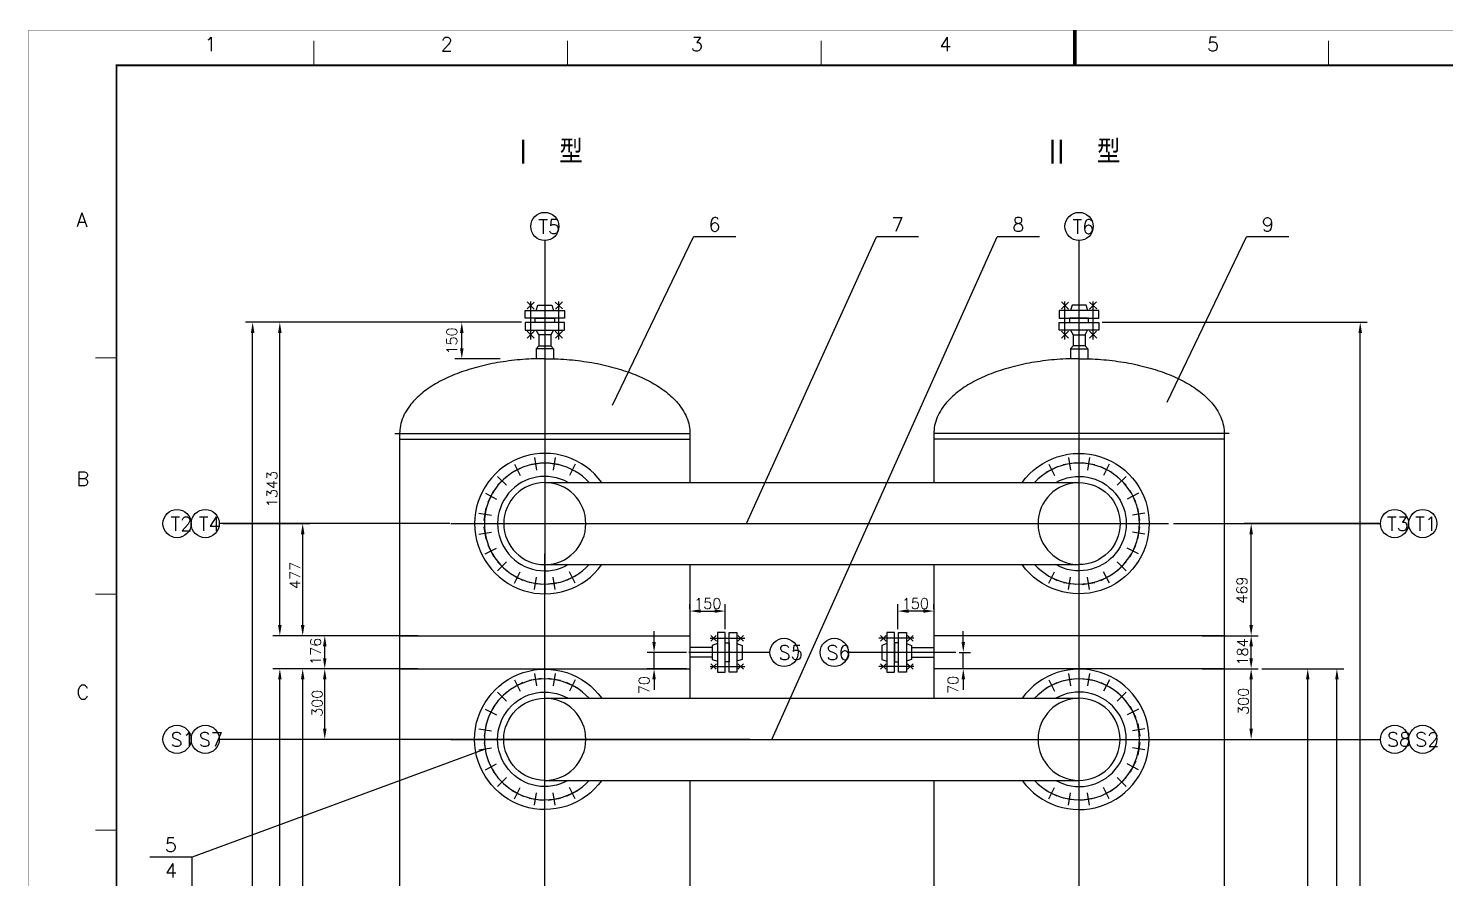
# Model space of a CAD drawing. Extents: x 49444 to 186655, y 41039 to 60167.
# Drawn here: x 63233 to 69263, y 55859 to 59473 of the extents above; entities that cross this region are included whole.
import ezdxf
from ezdxf.enums import TextEntityAlignment as Align

# ---------------------------------------------------------------- set-up
doc = ezdxf.new("R2010")
doc.units = 0
doc.header["$LTSCALE"] = 60
doc.header["$MEASUREMENT"] = 0
doc.header["$PDMODE"] = 3
doc.header["$PDSIZE"] = 0.001
doc.layers.get('0').update_dxf_attribs({"linetype": 'CONTINUOUS'})
doc.layers.get('DEFPOINTS').update_dxf_attribs({"linetype": 'CONTINUOUS'})
doc.styles.get("Standard").update_dxf_attribs({"font": 'txt_l', "bigfont": 'hztxt_l'})
doc.dimstyles.new('STANDARD$0', dxfattribs={"dimtxt": 3, "dimasz": 3, "dimexe": 2, "dimexo": 1, "dimgap": 0.5, "dimtad": 1, "dimdec": 0, "dimzin": 0, "dimdsep": 46, "dimtxsty": 'Standard', "dimcen": 1, "dimclrd": 256, "dimclre": 256, "dimclrt": 256, "dimadec": 0, "dimazin": 0, "dimtfac": 1.5, "dimtdec": 3, "dimtix": 1, "dimtmove": 0, "dimatfit": 2, "dimfxl": 0, "dimtolj": 1, "dimarcsym": 0})

# ---------------------------------------------------------------- blocks, each defined once
blk = doc.blocks.new('*D572')
at = {"lineweight": -2}
for p, q in [((68627.1, 56747.2), (68709.9, 56747.2)), ((68679.9, 54307.1), (68679.9, 56702.2)), ((68627.1, 54262.1), (68709.9, 54262.1))]:
    blk.add_line(p, q, dxfattribs=at)
for points in [[(68672.4, 56702.2), (68687.4, 56702.2), (68679.9, 56747.2)], [(68672.4, 54307.1), (68687.4, 54307.1), (68679.9, 54262.1)]]:
    blk.add_solid(points)
at = {"layer": 'DEFPOINTS', "color": 0}
for p in [(68612.1, 56747.2), (68679.9, 56747.2), (68612.1, 54262.1)]:
    blk.add_point(p, dxfattribs=at)
at = {"insert": (68639.6, 55398.9), "char_height": 45, "attachment_point": 5, "rotation": 90}
blk.add_mtext('\\A1;2385', dxfattribs=at)
blk = doc.blocks.new('*D573')
at = {"lineweight": -2}
for p, q in [((68483.9, 56747.2), (68834, 56747.2)), ((68804, 52119), (68804, 56702.2)), ((68321.2, 52074), (68834, 52074))]:
    blk.add_line(p, q, dxfattribs=at)
for points in [[(68796.5, 56702.2), (68811.5, 56702.2), (68804, 56747.2)], [(68796.5, 52119), (68811.5, 52119), (68804, 52074)]]:
    blk.add_solid(points)
at = {"layer": 'DEFPOINTS', "color": 0}
for p in [(68468.9, 56747.2), (68804, 56747.2), (68306.2, 52074)]:
    blk.add_point(p, dxfattribs=at)
at = {"insert": (68764.3, 54285.3), "char_height": 45, "attachment_point": 5, "rotation": 90}
blk.add_mtext('\\A1;4900', dxfattribs=at)
blk = doc.blocks.new('*D22')
at = {"lineweight": -2}
for p, q in [((67805.2, 58221.7), (68933.2, 58221.7)), ((68903.2, 51621.5), (68903.2, 58176.7)), ((67805.3, 51576.5), (68933.2, 51576.5))]:
    blk.add_line(p, q, dxfattribs=at)
for points in [[(68895.7, 58176.7), (68910.7, 58176.7), (68903.2, 58221.7)], [(68895.7, 51621.5), (68910.7, 51621.5), (68903.2, 51576.5)]]:
    blk.add_solid(points)
at = {"layer": 'DEFPOINTS', "color": 0}
for p in [(67790.2, 58221.7), (68903.2, 58221.7), (67790.3, 51576.5)]:
    blk.add_point(p, dxfattribs=at)
at = {"insert": (68832.4, 55232.8), "char_height": 45, "attachment_point": 5, "rotation": 90}
blk.add_mtext('\\A1;\\P6918', dxfattribs=at)
blk = doc.blocks.new('*D575')
at = {"lineweight": -2}
for p, q in [((68983.1, 57365.2), (68408.9, 57365.2)), ((68438.9, 56933.2), (68438.9, 57320.2)), ((68354.5, 56888.2), (68468.9, 56888.2))]:
    blk.add_line(p, q, dxfattribs=at)
for points in [[(68431.4, 57320.2), (68446.4, 57320.2), (68438.9, 57365.2)], [(68431.4, 56933.2), (68446.4, 56933.2), (68438.9, 56888.2)]]:
    blk.add_solid(points)
at = {"layer": 'DEFPOINTS', "color": 0}
for p in [(68438.9, 57365.2), (68998.1, 57365.2), (68339.5, 56888.2)]:
    blk.add_point(p, dxfattribs=at)
at = {"insert": (68399.5, 57082), "char_height": 45, "attachment_point": 5, "rotation": 90}
blk.add_mtext('\\A1;469', dxfattribs=at)
blk = doc.blocks.new('*D21')
at = {"lineweight": -2}
for p, q in [((67213.3, 56862.1), (67213.3, 56907.1)), ((67196, 56817.1), (67243.3, 56817.1)), ((67213.3, 56747.2), (67213.3, 56817.1)), ((67198.3, 56747.2), (67183.3, 56747.2)), ((67213.3, 56702.2), (67213.3, 56657.2))]:
    blk.add_line(p, q, dxfattribs=at)
for points in [[(67205.8, 56862.1), (67220.8, 56862.1), (67213.3, 56817.1)], [(67205.8, 56702.2), (67220.8, 56702.2), (67213.3, 56747.2)]]:
    blk.add_solid(points)
at = {"layer": 'DEFPOINTS', "color": 0}
for p in [(67181, 56817.1), (67213.3, 56817.1), (67213.3, 56747.2)]:
    blk.add_point(p, dxfattribs=at)
at = {"insert": (67169.7, 56679.2), "char_height": 45, "attachment_point": 5, "rotation": 90}
blk.add_mtext('\\A1;70', dxfattribs=at)
blk = doc.blocks.new('*D576')
at = {"lineweight": -2}
for p, q in [((68354.5, 56747.2), (68468.9, 56747.2)), ((68438.9, 56492.2), (68438.9, 56702.2)), ((68300.5, 56447.2), (68468.9, 56447.2))]:
    blk.add_line(p, q, dxfattribs=at)
for points in [[(68431.4, 56702.2), (68446.4, 56702.2), (68438.9, 56747.2)], [(68431.4, 56492.2), (68446.4, 56492.2), (68438.9, 56447.2)]]:
    blk.add_solid(points)
at = {"layer": 'DEFPOINTS', "color": 0}
for p in [(68339.5, 56747.2), (68438.9, 56747.2), (68285.5, 56447.2)]:
    blk.add_point(p, dxfattribs=at)
at = {"insert": (68405.6, 56609.1), "char_height": 45, "attachment_point": 5, "rotation": 90}
blk.add_mtext('\\A1;300', dxfattribs=at)
blk = doc.blocks.new('*D577')
at = {"lineweight": -2}
for p, q in [((68230.8, 56888.2), (68468.9, 56888.2)), ((68438.9, 56792.2), (68438.9, 56843.2)), ((68230.8, 56747.2), (68468.9, 56747.2))]:
    blk.add_line(p, q, dxfattribs=at)
for points in [[(68431.4, 56843.2), (68446.4, 56843.2), (68438.9, 56888.2)], [(68431.4, 56792.2), (68446.4, 56792.2), (68438.9, 56747.2)]]:
    blk.add_solid(points)
at = {"layer": 'DEFPOINTS', "color": 0}
for p in [(68215.8, 56888.2), (68438.9, 56888.2), (68215.8, 56747.2)]:
    blk.add_point(p, dxfattribs=at)
at = {"insert": (68402.5, 56819.1), "char_height": 45, "attachment_point": 5, "rotation": 90}
blk.add_mtext('\\A1;184', dxfattribs=at)
blk = doc.blocks.new('*D20')
at = {"lineweight": -2}
for p, q in [((65896.8, 56862.1), (65896.8, 56907.1)), ((66034.6, 56817.1), (65866.8, 56817.1)), ((65896.8, 56747.2), (65896.8, 56817.1)), ((66034.6, 56747.2), (65866.8, 56747.2)), ((65896.8, 56702.2), (65896.8, 56657.2))]:
    blk.add_line(p, q, dxfattribs=at)
for points in [[(65889.3, 56862.1), (65904.3, 56862.1), (65896.8, 56817.1)], [(65889.3, 56702.2), (65904.3, 56702.2), (65896.8, 56747.2)]]:
    blk.add_solid(points)
at = {"layer": 'DEFPOINTS', "color": 0}
for p in [(65896.8, 56817.1), (66049.6, 56817.1), (66049.6, 56747.2)]:
    blk.add_point(p, dxfattribs=at)
at = {"insert": (65854.7, 56677.4), "char_height": 45, "attachment_point": 5, "rotation": 90}
blk.add_mtext('\\A1;70', dxfattribs=at)
blk = doc.blocks.new('*D578')
at = {"lineweight": -2}
for p, q in [((64892.7, 56888.2), (64464.8, 56888.2)), ((64494.8, 56792.2), (64494.8, 56843.2)), ((64892.7, 56747.2), (64464.8, 56747.2))]:
    blk.add_line(p, q, dxfattribs=at)
for points in [[(64487.3, 56843.2), (64502.3, 56843.2), (64494.8, 56888.2)], [(64487.3, 56792.2), (64502.3, 56792.2), (64494.8, 56747.2)]]:
    blk.add_solid(points)
at = {"layer": 'DEFPOINTS', "color": 0}
for p in [(64494.8, 56888.2), (64907.7, 56888.2), (64907.7, 56747.2)]:
    blk.add_point(p, dxfattribs=at)
at = {"insert": (64456.2, 56821.3), "char_height": 45, "attachment_point": 5, "rotation": 90}
blk.add_mtext('\\A1;176', dxfattribs=at)
blk = doc.blocks.new('*D23')
at = {"lineweight": -2}
for p, q in [((65129, 58221.7), (64157.7, 58221.7)), ((64187.7, 51621.5), (64187.7, 58176.7)), ((65175.8, 51576.5), (64157.7, 51576.5))]:
    blk.add_line(p, q, dxfattribs=at)
for points in [[(64180.2, 58176.7), (64195.2, 58176.7), (64187.7, 58221.7)], [(64180.2, 51621.5), (64195.2, 51621.5), (64187.7, 51576.5)]]:
    blk.add_solid(points)
at = {"layer": 'DEFPOINTS', "color": 0}
for p in [(64187.7, 58221.7), (65144, 58221.7), (65190.8, 51576.5)]:
    blk.add_point(p, dxfattribs=at)
at = {"insert": (64119, 55252.4), "char_height": 45, "attachment_point": 5, "rotation": 90}
blk.add_mtext('\\A1;\\P6910', dxfattribs=at)
blk = doc.blocks.new('*D581')
at = {"lineweight": -2}
for p, q in [((65332.6, 58221.7), (65048.2, 58221.7)), ((65078.2, 58111.6), (65078.2, 58176.7)), ((65240.9, 58066.6), (65048.2, 58066.6))]:
    blk.add_line(p, q, dxfattribs=at)
for points in [[(65070.7, 58176.7), (65085.7, 58176.7), (65078.2, 58221.7)], [(65070.7, 58111.6), (65085.7, 58111.6), (65078.2, 58066.6)]]:
    blk.add_solid(points)
at = {"layer": 'DEFPOINTS', "color": 0}
for p in [(65078.2, 58221.7), (65347.6, 58221.7), (65255.9, 58066.6)]:
    blk.add_point(p, dxfattribs=at)
at = {"insert": (65035.9, 58142.3), "char_height": 45, "attachment_point": 5, "rotation": 90}
blk.add_mtext('\\A1;150', dxfattribs=at)
blk = doc.blocks.new('*D582')
at = {"lineweight": -2}
for p, q in [((64921.2, 58221.7), (64273.5, 58221.7)), ((64303.5, 56933.2), (64303.5, 58176.7)), ((64385.8, 56888.2), (64273.5, 56888.2))]:
    blk.add_line(p, q, dxfattribs=at)
for points in [[(64296, 58176.7), (64311, 58176.7), (64303.5, 58221.7)], [(64296, 56933.2), (64311, 56933.2), (64303.5, 56888.2)]]:
    blk.add_solid(points)
at = {"layer": 'DEFPOINTS', "color": 0}
for p in [(64303.5, 58221.7), (64936.2, 58221.7), (64400.8, 56888.2)]:
    blk.add_point(p, dxfattribs=at)
at = {"insert": (64270, 57511.8), "char_height": 45, "attachment_point": 5, "rotation": 90}
blk.add_mtext('\\A1;1343', dxfattribs=at)
blk = doc.blocks.new('*D583')
at = {"lineweight": -2}
for p, q in [((64431.3, 56747.2), (64273.5, 56747.2)), ((64303.5, 52119), (64303.5, 56702.2)), ((64743.9, 52074), (64273.5, 52074))]:
    blk.add_line(p, q, dxfattribs=at)
for points in [[(64296, 56702.2), (64311, 56702.2), (64303.5, 56747.2)], [(64296, 52119), (64311, 52119), (64303.5, 52074)]]:
    blk.add_solid(points)
at = {"layer": 'DEFPOINTS', "color": 0}
for p in [(64303.5, 56747.2), (64446.3, 56747.2), (64758.9, 52074)]:
    blk.add_point(p, dxfattribs=at)
at = {"insert": (64269.6, 54963.3), "char_height": 45, "attachment_point": 5, "rotation": 90}
blk.add_mtext('\\A1;4900', dxfattribs=at)
blk = doc.blocks.new('*D586')
at = {"lineweight": -2}
for p, q in [((64798.6, 56747.2), (64370.8, 56747.2)), ((64400.8, 54307.1), (64400.8, 56702.2)), ((64510.7, 54262.1), (64370.8, 54262.1))]:
    blk.add_line(p, q, dxfattribs=at)
for points in [[(64393.3, 56702.2), (64408.3, 56702.2), (64400.8, 56747.2)], [(64393.3, 54307.1), (64408.3, 54307.1), (64400.8, 54262.1)]]:
    blk.add_solid(points)
at = {"layer": 'DEFPOINTS', "color": 0}
for p in [(64400.8, 56747.2), (64813.6, 56747.2), (64525.7, 54262.1)]:
    blk.add_point(p, dxfattribs=at)
at = {"insert": (64361.2, 55551.6), "char_height": 45, "attachment_point": 5, "rotation": 90}
blk.add_mtext('\\A1;2385', dxfattribs=at)
blk = doc.blocks.new('*D587')
at = {"lineweight": -2}
for p, q in [((64060.8, 57365.2), (64430.8, 57365.2)), ((64400.8, 56933.2), (64400.8, 57320.2)), ((64798.6, 56888.2), (64370.8, 56888.2))]:
    blk.add_line(p, q, dxfattribs=at)
for points in [[(64393.3, 57320.2), (64408.3, 57320.2), (64400.8, 57365.2)], [(64393.3, 56933.2), (64408.3, 56933.2), (64400.8, 56888.2)]]:
    blk.add_solid(points)
at = {"layer": 'DEFPOINTS', "color": 0}
for p in [(64045.8, 57365.2), (64400.8, 57365.2), (64813.6, 56888.2)]:
    blk.add_point(p, dxfattribs=at)
at = {"insert": (64367.9, 57144.6), "char_height": 45, "attachment_point": 5, "rotation": 90}
blk.add_mtext('\\A1;477', dxfattribs=at)
blk = doc.blocks.new('*D588')
at = {"lineweight": -2}
for p, q in [((64798.6, 56747.2), (64464.8, 56747.2)), ((64494.8, 56492.2), (64494.8, 56702.2)), ((64604.2, 56447.2), (64464.8, 56447.2))]:
    blk.add_line(p, q, dxfattribs=at)
for points in [[(64487.3, 56702.2), (64502.3, 56702.2), (64494.8, 56747.2)], [(64487.3, 56492.2), (64502.3, 56492.2), (64494.8, 56447.2)]]:
    blk.add_solid(points)
at = {"layer": 'DEFPOINTS', "color": 0}
for p in [(64494.8, 56747.2), (64813.6, 56747.2), (64619.2, 56447.2)]:
    blk.add_point(p, dxfattribs=at)
at = {"insert": (64462.6, 56600.8), "char_height": 45, "attachment_point": 5, "rotation": 90}
blk.add_mtext('\\A1;300', dxfattribs=at)
blk = doc.blocks.new('*D18')
at = {"lineweight": -2}
for p, q in [((66049.6, 57003), (66049.6, 57023)), ((66094.6, 56993), (66154.6, 56993)), ((66199.6, 56916.1), (66199.6, 57023))]:
    blk.add_line(p, q, dxfattribs=at)
for points in [[(66094.6, 57000.5), (66094.6, 56985.5), (66049.6, 56993)], [(66154.6, 57000.5), (66154.6, 56985.5), (66199.6, 56993)]]:
    blk.add_solid(points)
at = {"layer": 'DEFPOINTS', "color": 0}
for p in [(66049.6, 56988), (66199.6, 56993), (66199.6, 56901.1)]:
    blk.add_point(p, dxfattribs=at)
at = {"insert": (66125.5, 57025), "char_height": 45, "attachment_point": 5}
blk.add_mtext('\\A1;150', dxfattribs=at)
blk = doc.blocks.new('*D19')
at = {"lineweight": -2}
for p, q in [((66935.1, 56916.1), (66935.1, 57023)), ((67043.1, 56993), (66980.1, 56993)), ((67088.1, 57003), (67088.1, 57023))]:
    blk.add_line(p, q, dxfattribs=at)
for points in [[(66980.1, 57000.5), (66980.1, 56985.5), (66935.1, 56993)], [(67043.1, 57000.5), (67043.1, 56985.5), (67088.1, 56993)]]:
    blk.add_solid(points)
at = {"layer": 'DEFPOINTS', "color": 0}
for p in [(66935.1, 56993), (67088.1, 56988), (66935.1, 56901.1)]:
    blk.add_point(p, dxfattribs=at)
at = {"insert": (67009.2, 57025), "char_height": 45, "attachment_point": 5}
blk.add_mtext('\\A1;150', dxfattribs=at)

msp = doc.modelspace()

# ---------------------------------------------------------------- linework, layer by layer
for p, q in [((65431.634497, 58569.608166), (65431.634497, 57066.456141)), ((65720.105652, 57869.302427), (66064.350374, 58585.253231)), ((66244.350374, 58585.253231), (66064.350374, 58585.253231)), ((66290.954621, 57365.189992), (66843.208812, 58585.253231)), ((66398.613742, 56447.189992), (67357.652259, 58585.253231)), ((67023.208812, 58585.253231), (66843.208812, 58585.253231)), ((67537.652259, 58585.253231), (67357.652259, 58585.253231)), ((67706.134497, 55578.807232), (67706.134497, 58569.608166)), ((68081.852481, 57882.622036), (68419.692845, 58585.253231)), ((68599.692845, 58585.253231), (68419.692845, 58585.253231)), ((65468.482876, 58108.934872), (65394.665041, 58108.934872)), ((65406.086881, 58121.206252), (65457.061036, 58121.206252)), ((67669.286118, 58108.934872), (67743.103953, 58108.934872)), ((67731.682113, 58121.206252), (67680.707958, 58121.206252)), ((64792.570916, 57749.189992), (66049.634671, 57749.189635)), ((64813.634508, 57749.189992), (64813.634508, 57284.79219)), ((64813.634508, 57724.189992), (66049.634657, 57724.189992)), ((66049.634671, 57749.189635), (66049.634508, 57539.891761)), ((67088.134508, 57749.189992), (67088.134487, 57539.891761)), ((68324.134487, 57724.189992), (67088.134506, 57724.189992)), ((68345.198078, 57749.189992), (67088.134508, 57749.189992)), ((68324.134487, 57749.189992), (68324.134487, 57384.792184)), ((65027.159336, 57365.189986), (64045.787244, 57365.189992)), ((65031.059961, 57365.189992), (68067.838714, 57365.189992)), ((67288.836603, 57365.189992), (68087.175769, 57365.189992)), ((68107.582539, 57365.189986), (68989.429418, 57365.189986)), ((68324.134487, 57384.792184), (68324.134487, 57124.189992)), ((64813.634508, 57284.79219), (64813.634508, 57124.189992)), ((65431.634497, 55577.903415), (65431.634497, 57236.195133)), ((67706.134497, 55578.807232), (67706.134497, 57236.195133)), ((66049.634508, 57190.488226), (66049.634508, 57052.689992)), ((67088.134487, 57190.488226), (67088.134487, 57052.689992)), ((64813.634508, 57124.189992), (64813.573049, 52049.028121)), ((68324.134487, 57124.189992), (68324.134487, 56077.051717)), ((66049.634508, 57052.689992), (66049.636844, 56621.891758)), ((67088.134487, 57052.689992), (67088.136823, 56621.891758)), ((64813.63165, 56888.189992), (66049.634508, 56888.189992)), ((68324.133873, 56888.189992), (67088.131015, 56888.189992)), ((66390.331367, 56817.13434), (66044.592067, 56817.13434)), ((67180.969665, 56817.13434), (66724.200878, 56817.13434)), ((64813.629942, 56747.189992), (66049.634508, 56747.189992)), ((68324.13558, 56747.189992), (67088.131015, 56747.189992)), ((65027.161669, 56447.189992), (64045.789581, 56447.189992)), ((66305.54262, 56447.189992), (64619.193206, 56447.189992)), ((65031.062297, 56447.189992), (68067.841051, 56447.189992)), ((66832.231047, 56447.189992), (68107.584878, 56447.189992)), ((68107.584878, 56447.189992), (68989.429421, 56447.189992)), ((65177.628863, 56405.60308), (63929.708372, 55945.754161)), ((66049.636469, 56272.488223), (66049.572897, 52049.028121)), ((67088.136448, 56272.488223), (67088.196106, 52049.028121)), ((68324.134487, 56077.051716), (68324.196104, 52049.028121)), ((63929.708372, 55945.754161), (63749.708372, 55945.754161)), ((63929.708372, 55728.035566), (63929.708372, 55945.754161))]:
    msp.add_line(p, q)
for points, format in [([(63233.41849, 59465.230231, 1.5, 1.5, 0), (63233.41849, 46850.230231, 1.5, 1.5, 0), (72143.41849, 46850.230231, 1.5, 1.5, 0), (72143.41849, 59465.230231, 1.5, 1.5, 0), (63233.41849, 59465.230231, 1.5, 1.5, 1.9635677679)], "xyseb"), ([(67688.41849, 59315.230231, 15, 15, 0), (67688.41849, 59465.230231, 15, 15, 0)], "xyseb"), ([(64448.41849, 59315.230231, 4.5, 4.5, 0), (64448.41849, 59420.230231, 4.5, 4.5, 0)], "xyseb"), ([(65528.41849, 59315.230231, 4.5, 4.5, 0), (65528.41849, 59420.230231, 4.5, 4.5, 0)], "xyseb"), ([(66608.41849, 59315.230231, 4.5, 4.5, 0), (66608.41849, 59420.230231, 4.5, 4.5, 0)], "xyseb"), ([(68768.41849, 59315.230231, 4.5, 4.5, 0), (68768.41849, 59420.230231, 4.5, 4.5, 0)], "xyseb"), ([(63608.41849, 59315.230231, 7.5, 7.5, 0), (63608.41849, 47000.230231, 7.5, 7.5, 0), (71993.41849, 47000.230231, 7.5, 7.5, 0), (71993.41849, 59315.230231, 7.5, 7.5, 0), (63608.41849, 59315.230231, 7.5, 7.5, 0)], "xyseb"), ([(63518.41849, 58070.230231, 4.5, 4.5, 0), (63608.41849, 58070.230231, 4.5, 4.5, 0)], "xyseb"), ([(65673.959095, 57539.891746, 3.097041), (65673.959095, 57190.488226, 5.658543)], "xyb"), ([(67463.809899, 57539.891746, -3.097041), (67463.809899, 57190.488226, -5.658543)], "xyb"), ([(65531.05762, 57539.891746, 1.719701), (65531.05762, 57190.488226, 5.229779)], "xyb"), ([(65431.6345, 57539.891746, 1), (65431.6345, 57190.488226, 4.712389)], "xyb"), ([(67606.711374, 57539.891746, -1.719701), (67606.711374, 57190.488226, -5.229779)], "xyb"), ([(67706.134494, 57539.891746, -1), (67706.134494, 57190.488226, -4.712389)], "xyb"), ([(63518.41849, 57065.230231, 4.5, 4.5, 0), (63608.41849, 57065.230231, 4.5, 4.5, 0)], "xyseb"), ([(65673.961431, 56272.488238, -3.097041), (65673.961431, 56621.891758, -5.658543)], "xyb"), ([(67463.812236, 56272.488238, 3.097041), (67463.812236, 56621.891758, 5.658543)], "xyb"), ([(65531.059956, 56272.488238, -1.719701), (65531.059956, 56621.891758, -5.229779)], "xyb"), ([(67606.713711, 56272.488238, 1.719701), (67606.713711, 56621.891758, 5.229779)], "xyb"), ([(65431.636836, 56272.488238, -1), (65431.636836, 56621.891758, -4.712389)], "xyb"), ([(67706.136831, 56272.488238, 1), (67706.136831, 56621.891758, 4.712389)], "xyb"), ([(63518.41849, 56060.230231, 4.5, 4.5, 0), (63608.41849, 56060.230231, 4.5, 4.5, 0)], "xyseb")]:
    msp.add_lwpolyline(points, format=format)
for points in [[(65347.576066, 58240.006867), (65347.576066, 58272.236197), (65515.571866, 58272.236197), (65515.571866, 58240.006867)], [(67790.192928, 58240.006867), (67790.192928, 58272.236197), (67622.197128, 58272.236197), (67622.197128, 58240.006867)], [(65347.576066, 58221.687637), (65347.576066, 58188.479092), (65515.571866, 58188.479092), (65515.571866, 58221.687637)], [(67790.192928, 58221.687637), (67790.192928, 58188.479092), (67622.197128, 58188.479092), (67622.197128, 58221.687637)], [(66199.638205, 56901.13224), (66166.79653, 56901.13224), (66166.79653, 56733.13644), (66199.638205, 56733.13644)], [(66216.68107, 56901.13224), (66249.522655, 56901.13224), (66249.522655, 56733.13644), (66216.68107, 56733.13644)], [(66921.091396, 56901.13224), (66888.249811, 56901.13224), (66888.249811, 56733.13644), (66921.091396, 56733.13644)], [(66938.134261, 56901.13224), (66970.975936, 56901.13224), (66970.975936, 56733.13644), (66938.134261, 56733.13644)]]:
    msp.add_lwpolyline(points, close=True)
for points in [[(65356.446451, 58278.541147), (65386.946671, 58308.097357)], [(65356.918456, 58308.569362), (65386.474666, 58278.069142)], [(65371.696555, 58148.927879), (65371.696555, 58310.91851)], [(65394.493156, 58272.236197), (65401.848121, 58294.546807), (65461.299811, 58294.546807), (65468.654776, 58272.236197)], [(65506.822576, 58278.541147), (65476.322356, 58308.097357)], [(65506.350571, 58308.569362), (65476.794361, 58278.069142)], [(65491.57246, 58148.927879), (65491.57246, 58310.91851)], [(67630.946418, 58278.541147), (67661.446638, 58308.097357)], [(67631.418423, 58308.569362), (67660.974633, 58278.069142)], [(67646.196534, 58148.927879), (67646.196534, 58310.91851)], [(67743.275838, 58272.236197), (67735.920873, 58294.546807), (67676.469183, 58294.546807), (67669.114218, 58272.236197)], [(67781.322543, 58278.541147), (67750.822323, 58308.097357)], [(67780.850538, 58308.569362), (67751.294328, 58278.069142)], [(67766.072439, 58148.927879), (67766.072439, 58310.91851)], [(65390.774986, 58221.687637), (65390.774986, 58240.006867), (65472.372946, 58240.006867), (65472.372946, 58221.687637)], [(67746.994008, 58221.687637), (67746.994008, 58240.006867), (67665.396048, 58240.006867), (67665.396048, 58221.687637)], [(65356.446451, 58154.235577), (65386.946671, 58183.791802)], [(65356.918456, 58184.263792), (65386.474666, 58153.763587)], [(65468.245711, 58188.479092), (65457.061036, 58168.230757), (65406.086881, 58168.230757), (65395.023211, 58188.479092)], [(65406.086881, 58168.230757), (65406.086881, 58121.206252)], [(65457.061036, 58168.230757), (65457.061036, 58121.206252)], [(65506.822576, 58154.235577), (65476.322356, 58183.791802)], [(65506.350571, 58184.263792), (65476.794361, 58153.763587)], [(67630.946418, 58154.235577), (67661.446638, 58183.791802)], [(67631.418423, 58184.263792), (67660.974633, 58153.763587)], [(67669.523283, 58188.479092), (67680.707958, 58168.230757), (67731.682113, 58168.230757), (67742.745783, 58188.479092)], [(67680.707958, 58168.230757), (67680.707958, 58121.206252)], [(67731.682113, 58168.230757), (67731.682113, 58121.206252)], [(67781.322543, 58154.235577), (67750.822323, 58183.791802)], [(67780.850538, 58184.263792), (67751.294328, 58153.763587)], [(65394.665041, 58108.934872), (65406.086881, 58121.206252)], [(65394.665041, 58108.934872), (65394.665041, 58066.363913)], [(65468.482876, 58108.934872), (65457.061036, 58121.206252)], [(65468.482876, 58108.934872), (65468.482876, 58066.537348)], [(67669.286118, 58108.934872), (67680.707958, 58121.206252)], [(67669.286118, 58108.934872), (67669.286118, 58066.537348)], [(67743.103953, 58108.934872), (67731.682113, 58121.206252)], [(67743.103953, 58108.934872), (67743.103953, 58066.363913)], [(65290.87831, 57582.403186), (65338.831975, 57606.723361)], [(65302.695055, 57618.540106), (65327.01523, 57570.586441)], [(65364.889975, 57615.268066), (65418.011965, 57623.579431)], [(65387.29528, 57645.984751), (65395.60666, 57592.862746)], [(65445.435055, 57623.653561), (65498.52544, 57615.142546)], [(65476.235755, 57645.943246), (65467.72474, 57592.852876)], [(65524.62925, 57606.738856), (65572.491145, 57582.238561)], [(65560.810345, 57618.419656), (65536.31005, 57570.557761)], [(67613.139744, 57606.738856), (67565.277849, 57582.238561)], [(67576.958649, 57618.419656), (67601.458944, 57570.557761)], [(67692.333939, 57623.653561), (67639.243554, 57615.142546)], [(67661.533239, 57645.943246), (67670.044254, 57592.852876)], [(67772.879019, 57615.268066), (67719.757029, 57623.579431)], [(67750.473714, 57645.984751), (67742.162334, 57592.862746)], [(67846.890684, 57582.403186), (67798.937019, 57606.723361)], [(67835.073939, 57618.540106), (67810.753764, 57570.586441)], [(65230.644835, 57528.275956), (65268.736135, 57566.224321)], [(65230.71631, 57566.295796), (65268.664675, 57528.204496)], [(65431.6345, 57539.891761), (67703.107375, 57539.891761)], [(67907.124159, 57528.275956), (67869.032859, 57566.224321)], [(67907.052684, 57566.295796), (67869.104319, 57528.204496)], [(65178.40483, 57494.365831), (65226.266725, 57469.865551)], [(65190.08563, 57458.184736), (65214.585925, 57506.046646)], [(67959.364164, 57494.365831), (67911.502269, 57469.865551)], [(67947.683364, 57458.184736), (67923.183069, 57506.046646)], [(65150.88124, 57409.791256), (65203.971625, 57401.280226)], [(65173.170925, 57378.990556), (65181.68194, 57432.080926)], [(67986.887754, 57409.791256), (67933.797369, 57401.280226)], [(67964.598069, 57378.990556), (67956.087054, 57432.080926)], [(65181.55642, 57298.445461), (65173.245055, 57351.567466)], [(67956.212574, 57298.445461), (67964.523939, 57351.567466)], [(65150.839735, 57320.850781), (65203.96174, 57329.162146)], [(67986.929259, 57320.850781), (67933.807254, 57329.162146)], [(65178.28438, 57236.250541), (65226.238045, 57260.570731)], [(65214.4213, 57224.433796), (65190.101125, 57272.387476)], [(67959.484614, 57236.250541), (67911.530949, 57260.570731)], [(67923.347694, 57224.433796), (67947.667869, 57272.387476)], [(65230.528705, 57164.271796), (65268.620005, 57202.220161)], [(65268.54853, 57164.200336), (65230.600165, 57202.291636)], [(65431.6345, 57190.488226), (67703.107375, 57190.488226)], [(67907.240289, 57164.271796), (67869.148989, 57202.220161)], [(67869.220464, 57164.200336), (67907.168829, 57202.291636)], [(65338.63975, 57123.641131), (65290.777855, 57148.141426)], [(65302.458655, 57111.960331), (65326.95895, 57159.822226)], [(65417.833945, 57106.726411), (65364.74356, 57115.237441)], [(65387.033245, 57084.436741), (65395.54426, 57137.527111)], [(65498.379025, 57115.111921), (65445.25702, 57106.800556)], [(65475.973705, 57084.395236), (65467.66234, 57137.517226)], [(65572.39069, 57147.976801), (65524.437025, 57123.656626)], [(65560.573945, 57111.839881), (65536.25377, 57159.793546)], [(67565.378304, 57147.976801), (67613.331969, 57123.656626)], [(67577.195049, 57111.839881), (67601.515224, 57159.793546)], [(67639.389969, 57115.111921), (67692.511974, 57106.800556)], [(67661.795289, 57084.395236), (67670.106654, 57137.517226)], [(67719.935049, 57106.726411), (67773.025434, 57115.237441)], [(67750.735749, 57084.436741), (67742.224734, 57137.527111)], [(67799.129244, 57123.641131), (67846.991139, 57148.141426)], [(67835.310339, 57111.960331), (67810.810044, 57159.822226)], [(66135.662034, 56877.011748), (66283.544062, 56877.011748)], [(66161.90662, 56865.149715), (66137.887045, 56888.873775)], [(66161.758855, 56889.02154), (66138.034795, 56865.001965)], [(66277.36564, 56865.149715), (66253.346065, 56888.873775)], [(66277.217875, 56889.02154), (66253.493815, 56865.001965)], [(67002.110433, 56877.011748), (66854.228404, 56877.011748)], [(66860.406826, 56865.149715), (66884.426401, 56888.873775)], [(66860.554591, 56889.02154), (66884.278651, 56865.001965)], [(66975.865846, 56865.149715), (66999.885421, 56888.873775)], [(66976.013611, 56889.02154), (66999.737671, 56865.001965)], [(66144.472735, 56837.48271), (66049.637959, 56837.48271)], [(66166.79653, 56854.38564), (66144.48592, 56846.860185), (66144.48592, 56787.408495), (66166.79653, 56779.883055)], [(66199.638205, 56857.93332), (66216.68107, 56857.93332), (66216.68107, 56776.33536), (66199.638205, 56776.33536)], [(66249.522655, 56854.38564), (66271.833265, 56846.860185), (66271.833265, 56787.408495), (66249.522655, 56779.883055)], [(66888.249811, 56854.38564), (66865.939201, 56846.860185), (66865.939201, 56787.408495), (66888.249811, 56779.883055)], [(66938.134261, 56857.93332), (66921.091396, 56857.93332), (66921.091396, 56776.33536), (66938.134261, 56776.33536)], [(66970.975936, 56854.38564), (66993.286546, 56846.860185), (66993.286546, 56787.408495), (66970.975936, 56779.883055)], [(66993.299731, 56837.48271), (67088.134508, 56837.48271)], [(66144.472735, 56796.664875), (66049.638453, 56796.664875)], [(66135.662034, 56757.135843), (66283.544062, 56757.135843)], [(66161.90662, 56768.99787), (66137.887045, 56745.27381)], [(66161.758855, 56745.12606), (66138.034795, 56769.145635)], [(66277.36564, 56768.99787), (66253.346065, 56745.27381)], [(66277.217875, 56745.12606), (66253.493815, 56769.145635)], [(67002.110433, 56757.135843), (66854.228404, 56757.135843)], [(66860.406826, 56768.99787), (66884.426401, 56745.27381)], [(66860.554591, 56745.12606), (66884.278651, 56769.145635)], [(66975.865846, 56768.99787), (66999.885421, 56745.27381)], [(66976.013611, 56745.12606), (66999.737671, 56769.145635)], [(66993.299731, 56796.664875), (67088.134013, 56796.664875)], [(65338.642086, 56688.738853), (65290.780191, 56664.238558)], [(65302.460991, 56700.419653), (65326.961286, 56652.557758)], [(65417.836281, 56705.653573), (65364.745896, 56697.142543)], [(65387.035581, 56727.943243), (65395.546596, 56674.852873)], [(65498.381361, 56697.268063), (65445.259356, 56705.579428)], [(65475.976041, 56727.984748), (65467.664676, 56674.862758)], [(65572.393026, 56664.403183), (65524.439361, 56688.723358)], [(65560.576281, 56700.540103), (65536.256106, 56652.586438)], [(67565.380641, 56664.403183), (67613.334306, 56688.723358)], [(67577.197386, 56700.540103), (67601.517561, 56652.586438)], [(67639.392306, 56697.268063), (67692.514311, 56705.579428)], [(67661.797626, 56727.984748), (67670.108991, 56674.862758)], [(67719.937386, 56705.653573), (67773.027771, 56697.142543)], [(67750.738086, 56727.943243), (67742.227071, 56674.852873)], [(67799.131581, 56688.738853), (67846.993476, 56664.238558)], [(67835.312676, 56700.419653), (67810.812381, 56652.557758)], [(65230.531041, 56648.108188), (65268.622341, 56610.159823)], [(65268.550866, 56648.179648), (65230.602501, 56610.088348)], [(67907.242626, 56648.108188), (67869.151326, 56610.159823)], [(67869.222801, 56648.179648), (67907.171166, 56610.088348)], [(65178.286716, 56576.129443), (65226.240381, 56551.809253)], [(65214.423636, 56587.946188), (65190.103461, 56539.992508)], [(65431.636836, 56621.891758), (67703.109711, 56621.891758)], [(67959.486951, 56576.129443), (67911.533286, 56551.809253)], [(67923.350031, 56587.946188), (67947.670206, 56539.992508)], [(65181.558756, 56513.934523), (65173.247391, 56460.812518)], [(67956.214911, 56513.934523), (67964.526276, 56460.812518)], [(65150.842071, 56491.529203), (65203.964076, 56483.217838)], [(67986.931596, 56491.529203), (67933.809591, 56483.217838)], [(65150.883576, 56402.588728), (65203.973961, 56411.099758)], [(65173.173261, 56433.389428), (65181.684276, 56380.299058)], [(67986.890091, 56402.588728), (67933.799706, 56411.099758)], [(67964.600406, 56433.389428), (67956.089391, 56380.299058)], [(65178.407166, 56318.014153), (65226.269061, 56342.514433)], [(65190.087966, 56354.195248), (65214.588261, 56306.333338)], [(67959.366501, 56318.014153), (67911.504606, 56342.514433)], [(67947.685701, 56354.195248), (67923.185406, 56306.333338)], [(65230.647171, 56284.104028), (65268.738471, 56246.155663)], [(65230.718646, 56246.084188), (65268.667011, 56284.175488)], [(65431.636836, 56272.488223), (67703.109711, 56272.488223)], [(67907.126496, 56284.104028), (67869.035196, 56246.155663)], [(67907.055021, 56246.084188), (67869.106656, 56284.175488)], [(65290.880646, 56229.976798), (65338.834311, 56205.656623)], [(65302.697391, 56193.839878), (65327.017566, 56241.793543)], [(65387.297616, 56166.395233), (65395.608996, 56219.517238)], [(65476.238091, 56166.436738), (65467.727076, 56219.527108)], [(65524.631586, 56205.641128), (65572.493481, 56230.141423)], [(65560.812681, 56193.960328), (65536.312386, 56241.822223)], [(67613.142081, 56205.641128), (67565.280186, 56230.141423)], [(67576.960986, 56193.960328), (67601.461281, 56241.822223)], [(67661.535576, 56166.436738), (67670.046591, 56219.527108)], [(67750.476051, 56166.395233), (67742.164671, 56219.517238)], [(67846.893021, 56229.976798), (67798.939356, 56205.656623)], [(67835.076276, 56193.839878), (67810.756101, 56241.793543)], [(65364.892311, 56197.111918), (65418.014301, 56188.800553)], [(65445.437391, 56188.726423), (65498.527776, 56197.237438)], [(67692.336276, 56188.726423), (67639.245891, 56197.237438)], [(67772.881356, 56197.111918), (67719.759366, 56188.800553)]]:
    msp.add_lwpolyline(points)
for centre in [(65431.634497, 58629.608166), (67706.134497, 58629.608166), (63865.787244, 57365.189992), (63985.787244, 57365.189992), (69049.429418, 57365.189986), (69169.429418, 57365.189986), (66450.331367, 56817.13434), (66664.200878, 56817.13434), (63865.789581, 56447.189992), (63985.789581, 56447.189992), (69049.429421, 56447.189992), (69169.429421, 56447.189992)]:
    msp.add_circle(centre, 60)
for centre, radius, start, end in [((65431.634497, 57365.189992), 257.389821, 42.7455621543, 317.2544378457), ((67706.134497, 57365.189992), 257.389821, 222.7455621543, 137.2544378457), ((65431.634497, 57365.189992), 174.701763, 270, 90), ((67706.134497, 57365.189992), 174.701763, 90, 270), ((65431.636834, 56447.189992), 257.389821, 42.7455621543, 317.2544378457), ((67706.136834, 56447.189992), 257.389821, 222.7455621543, 137.2544378457), ((65431.636834, 56447.189992), 174.701763, 270, 90), ((67706.136834, 56447.189992), 174.701763, 90, 270)]:
    msp.add_arc(centre, radius, start, end)
for points in [[(65431.634497, 58066.628222), (65388.167258, 58066.430737), (65381.675598, 58066.18115), (65342.436579, 58064.355072), (65309.919553, 58061.500773), (65246.185688, 58053.19916), (65214.9696, 58047.75204), (65154.623393, 58034.390257), (65125.493942, 58026.475945), (65070.048682, 58008.355756), (65043.733332, 57998.150433), (64994.568323, 57975.661266), (64971.718598, 57963.378137), (64930.053839, 57936.964045), (64911.237573, 57922.833373), (64878.142407, 57892.953986), (64863.861004, 57877.202779), (64844.180654, 57849.711453), (64837.404851, 57838.345382), (64826.293024, 57815.111683), (64821.958427, 57803.243086), (64815.87903, 57779.192113), (64814.136412, 57767.010708), (64813.6658, 57752.934028), (64813.634508, 57751.06201), (64813.634508, 57749.189992)], [(65431.634864, 58066.628222), (65475.102103, 58066.430711), (65481.593763, 58066.181122), (65520.832781, 58064.35502), (65553.349806, 58061.500702), (65617.083666, 58053.199053), (65648.29975, 58047.751915), (65708.645949, 58034.390097), (65737.775396, 58026.475768), (65793.220646, 58008.355547), (65819.53599, 57998.150209), (65868.700986, 57975.661014), (65891.550703, 57963.377872), (65933.215447, 57936.963755), (65952.031705, 57922.833073), (65985.126854, 57892.953667), (65999.408248, 57877.202451), (66019.088582, 57849.711114), (66025.864379, 57838.345039), (66036.976192, 57815.111334), (66041.310782, 57803.242735), (66047.390165, 57779.191758), (66049.132777, 57767.010352), (66049.60338, 57752.933671), (66049.634672, 57751.061653), (66049.634671, 57749.189635)], [(67706.134497, 58066.628222), (67662.667258, 58066.430737), (67656.175598, 58066.18115), (67616.936579, 58064.355072), (67584.419553, 58061.500773), (67520.685688, 58053.19916), (67489.4696, 58047.75204), (67429.123393, 58034.390257), (67399.993942, 58026.475945), (67344.548682, 58008.355756), (67318.233332, 57998.150433), (67269.068323, 57975.661266), (67246.218598, 57963.378137), (67204.553839, 57936.964045), (67185.737573, 57922.833373), (67152.642407, 57892.953986), (67138.361004, 57877.202779), (67118.680654, 57849.711453), (67111.904851, 57838.345382), (67100.793024, 57815.111683), (67096.458427, 57803.243086), (67090.37903, 57779.192113), (67088.636412, 57767.010708), (67088.1658, 57752.934028), (67088.134508, 57751.06201), (67088.134508, 57749.189992)], [(67706.134497, 58066.628222), (67749.601736, 58066.430737), (67756.093396, 58066.18115), (67795.332415, 58064.355072), (67827.849441, 58061.500773), (67891.583306, 58053.19916), (67922.799394, 58047.75204), (67983.145601, 58034.390257), (68012.275052, 58026.475945), (68067.720313, 58008.355756), (68094.035663, 57998.150433), (68143.200671, 57975.661266), (68166.050396, 57963.378137), (68207.715155, 57936.964045), (68226.531421, 57922.833373), (68259.626588, 57892.953986), (68273.90799, 57877.202779), (68293.58834, 57849.711453), (68300.364144, 57838.345382), (68311.475971, 57815.111683), (68315.810567, 57803.243086), (68321.889964, 57779.192113), (68323.632583, 57767.010708), (68324.103194, 57752.934028), (68324.134487, 57751.06201), (68324.134487, 57749.189992)]]:
    msp.add_open_spline(points, degree=3, knots=[4.7731302979, 4.7731302979, 4.7731302979, 4.7731302979, 4.8051962305, 4.8051962305, 4.9672334602, 4.9672334602, 5.1292706899, 5.1292706899, 5.2913079197, 5.2913079197, 5.4533451494, 5.4533451494, 5.6153823791, 5.6153823791, 5.7774196088, 5.7774196088, 5.9394568385, 5.9394568385, 6.0484615132, 6.0484615132, 6.157466188, 6.157466188, 6.2664708627, 6.2664708627, 6.2831853072, 6.2831853072, 6.2831853072, 6.2831853072])
for p in [(65431.57396, 58237.606925), (65431.57396, 58224.087569), (67706.195035, 58237.606925), (67706.195035, 58224.087569), (66202.038134, 56817.134343), (66214.281142, 56817.134343), (66923.491324, 56817.134343), (66935.734332, 56817.134343)]:
    msp.add_point(p)
at = {"color": 0, "linetype": 'ByBlock'}
for p in [(65431.634508, 58170.68211), (67706.134487, 58170.68211)]:
    msp.add_point(p, dxfattribs=at)

# ---------------------------------------------------------------- texts
for s, height, p in [('1', 60, (63983.41849, 59375.230231)), ('2', 60, (64988.41849, 59375.230231)), ('3', 60, (66053.41849, 59375.230231)), ('4', 60, (67110.91849, 59375.230231)), ('5', 60, (68250.91849, 59375.230231)), ('I  型', 100, (65321.752843, 58898.06063)), ('II  型', 100, (67576.514941, 58898.06063)), ('A', 60, (63437.845038, 58628.34993)), ('T5', 60, (65404.017931, 58598.656862)), ('T6', 60, (67678.517931, 58598.656862)), ('B', 60, (63437.845038, 57525.84993)), ('T2', 60, (63838.170678, 57334.238688)), ('T4', 60, (63958.170678, 57334.238688)), ('T3', 60, (69017.066865, 57334.238682)), ('T1', 60, (69137.066865, 57334.238682)), ('S5', 60, (66426.947934, 56786.183036)), ('S6', 60, (66630.897566, 56786.183036)), ('C', 60, (63437.845038, 56618.34993)), ('S1', 60, (63838.173014, 56416.238688)), ('S7', 60, (63958.173014, 56416.238688)), ('S8', 60, (69017.066867, 56416.238688)), ('S2', 60, (69137.066867, 56416.238688))]:
    msp.add_text(s, height=height).set_placement(p)
for s, p in [('6', (66154.350374, 58607.753231)), ('7', (66933.208812, 58607.753231)), ('8', (67447.652259, 58607.753231)), ('9', (68509.692845, 58607.753231)), ('5', (63839.708372, 55968.254161)), ('4', (63839.708372, 55859.340122))]:
    msp.add_text(s, height=60).set_placement(p, align=Align.CENTER)

# ---------------------------------------------------------------- dimensions: what is measured, and where the dimension line sits
for base, p1, p2, angle, text, override, picture, middle in [((64187.706941, 58221.687637), (65190.824442, 51576.517581), (65144.026266, 58221.687637), 90, '\\P6910', {"dimscale": 15, "dimgap": 0.1, "dimdec": 2, "dimcen": 3, "dimtdec": 2, "dimtmove": 2, "dimatfit": 3}, '*D23', (64118.981973, 55252.408219)), ((64303.499242, 58221.687637), (64400.841845, 56888.189992), (64936.187217, 58221.687637), 90, '1343', {"dimscale": 15, "dimgap": 0.1, "dimdec": 2, "dimcen": 3, "dimtdec": 2, "dimtmove": 2, "dimatfit": 3}, '*D582', (64269.990448, 57511.81602)), ((65078.201094, 58221.687637), (65255.932289, 58066.628222), (65347.576066, 58221.687637), 90, '150', {"dimscale": 15, "dimgap": 0.1, "dimdec": 2, "dimcen": 3, "dimtdec": 2, "dimtmove": 2, "dimatfit": 3}, '*D581', (65035.881487, 58142.300664)), ((68903.234259, 58221.687637), (67790.253477, 51576.517581), (67790.192928, 58221.687637), 90, '\\P6918', {"dimscale": 15, "dimgap": 0.1, "dimdec": 2, "dimcen": 3, "dimtdec": 2, "dimtmove": 2, "dimatfit": 3}, '*D22', (68832.357495, 55232.776109)), ((64400.841845, 57365.189992), (64813.63165, 56888.189992), (64045.787244, 57365.189992), 90, '477', {"dimscale": 15, "dimgap": 0.1, "dimcen": 3, "dimtdec": 0, "dimtmove": 2, "dimatfit": 3}, '*D587', (64367.889654, 57144.585779)), ((68438.930103, 57365.189992), (68339.51621, 56888.189992), (68998.085305, 57365.189992), 90, '469', {"dimscale": 15, "dimgap": 0.1, "dimcen": 3, "dimtdec": 0, "dimtmove": 2, "dimatfit": 3}, '*D575', (68399.474868, 57081.962986)), ((66935.10367, 56993.04058), (67088.134838, 56987.990342), (66935.10367, 56901.13224), 180, '150', {"dimscale": 15, "dimgap": 0.1, "dimcen": 3, "dimtdec": 0, "dimtmove": 2, "dimatfit": 3}, '*D19', (67009.219327, 57025.025102)), ((64494.844966, 56888.189992), (64907.708651, 56747.189992), (64907.708651, 56888.189992), 90, '176', {"dimscale": 15, "dimgap": 0.1, "dimcen": 3, "dimtdec": 0, "dimtmove": 2, "dimatfit": 3}, '*D578', (64456.199515, 56821.337365)), ((65896.796936, 56817.13434), (66049.639052, 56747.189992), (66049.639052, 56817.13434), 90, '70', {"dimscale": 15, "dimgap": 0.1, "dimcen": 3, "dimtdec": 0, "dimtmove": 2, "dimatfit": 3}, '*D20', (65854.670321, 56677.448441)), ((67213.279274, 56817.13434), (67213.279274, 56747.189992), (67180.969665, 56817.13434), 90, '70', {"dimscale": 15, "dimgap": 0.1, "dimcen": 3, "dimtdec": 0, "dimtmove": 2, "dimatfit": 3}, '*D21', (67169.7054, 56679.222377)), ((68438.930103, 56888.189992), (68215.769838, 56747.189992), (68215.769838, 56888.189992), 90, '184', {"dimscale": 15, "dimgap": 0.1, "dimcen": 3, "dimtdec": 0, "dimtmove": 2, "dimatfit": 3}, '*D577', (68402.52919, 56819.067185)), ((64303.499242, 56747.189992), (64758.853785, 52074.028121), (64446.282005, 56747.189992), 90, '4900', {"dimscale": 15, "dimgap": 0.1, "dimdec": 2, "dimcen": 3, "dimtdec": 2, "dimtmove": 2, "dimatfit": 3}, '*D583', (64269.624944, 54963.270057)), ((64400.841845, 56747.189992), (64525.689934, 54262.136457), (64813.629942, 56747.189992), 90, '2385', {"dimscale": 15, "dimgap": 0.1, "dimdec": 5, "dimcen": 3, "dimtdec": 5, "dimtmove": 2, "dimatfit": 3}, '*D586', (64361.238121, 55551.631048)), ((64494.847303, 56747.189992), (64619.193206, 56447.189992), (64813.629942, 56747.189992), 90, '300', {"dimscale": 15, "dimgap": 0.1, "dimcen": 3, "dimtdec": 5, "dimtmove": 2, "dimatfit": 3}, '*D588', (64462.63518, 56600.780049)), ((68438.930103, 56747.189992), (68285.453095, 56447.189992), (68339.517917, 56747.189992), 90, '300', {"dimscale": 15, "dimgap": 0.1, "dimcen": 3, "dimtdec": 5, "dimtmove": 2, "dimatfit": 3}, '*D576', (68405.649757, 56609.113719)), ((68803.953499, 56747.189992), (68306.194734, 52074.028121), (68468.930103, 56747.189992), 90, '4900', {"dimscale": 15, "dimgap": 0.1, "dimcen": 3, "dimtdec": 0, "dimtmove": 2, "dimatfit": 3}, '*D573', (68764.294903, 54285.258022)), ((68679.886885, 56747.189992), (68612.07906, 54262.136457), (68612.07906, 56747.189992), 90, '2385', {"dimscale": 15, "dimgap": 0.1, "dimcen": 3, "dimtdec": 0, "dimtmove": 2, "dimatfit": 3}, '*D572', (68639.641483, 55398.947893))]:
    dim = msp.add_linear_dim(base=base, p1=p1, p2=p2, angle=angle, text=text, dimstyle='STANDARD$0', override=override)
    dim.commit()
    dim.dimension.update_dxf_attribs({"geometry": picture, "text_midpoint": middle, "dimtype": 160})
dim = msp.add_linear_dim(base=(66199.638205, 56993.04058), p1=(66049.634858, 56987.990325), p2=(66199.638205, 56901.13224), text='150', dimstyle='STANDARD$0', override={"dimscale": 15, "dimgap": 0.1, "dimcen": 3, "dimtdec": 0, "dimtmove": 2, "dimatfit": 3})
dim.commit()
dim.dimension.update_dxf_attribs({"geometry": '*D18', "text_midpoint": (66125.522548, 57025.025102), "dimtype": 160})

doc.saveas('drawing.dxf')
